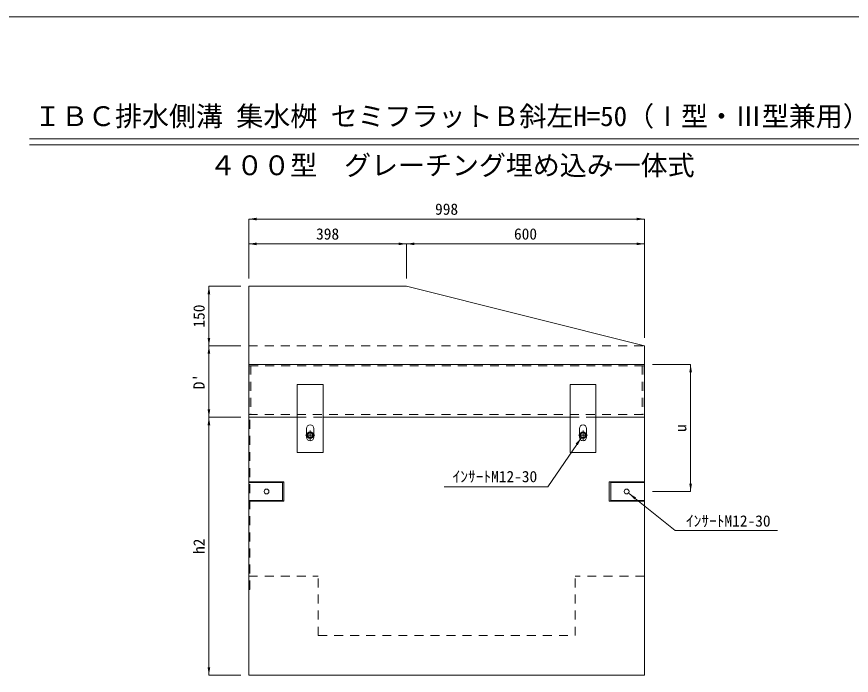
# Model space of a CAD drawing. Units: millimetres at full size. Extents: x 50430 to 75195, y 24892 to 47415.
# Drawn here: x 67944 to 70048, y 42299 to 43958 of the extents above; entities that cross this region are included whole.
import ezdxf
from ezdxf.enums import TextEntityAlignment as Align

# ---------------------------------------------------------------- set-up
doc = ezdxf.new("R2010")
doc.units = ezdxf.units.MM
doc.header["$LTSCALE"] = 30
doc.linetypes.add('USER1', pattern=[1.35, 0.75, -0.6])
doc.linetypes.add('USER2', pattern=[28.575, 19.05, -3.175, 3.175, -3.175])
for name, color, linetype, lineweight in [('0_2', 7, 'Continuous', 20), ('受枠', 3, 'Continuous', 5), ('寸法線', 7, 'Continuous', 9), ('本体', 2, 'Continuous', 20), ('枠', 5, 'Continuous', 5), ('ｲﾝｻｰﾄ', 3, 'USER1', 5), ('ｸﾞﾚｰﾁﾝｸﾞ', 7, 'Continuous', 5)]:
    doc.layers.add(name, color=color, linetype=linetype, lineweight=lineweight)
doc.styles.add('ＭＳ ゴシック', font='')
doc.styles.get('ＭＳ ゴシック').set_extended_font_data('MS Gothic')

# ---------------------------------------------------------------- blocks, each defined once
blk = doc.blocks.new('filled_arrow')
at = {"color": 0, "linetype": 'Continuous', "lineweight": -2}
blk.add_solid([(7.5, 1.25), (0, 0), (7.5, -1.25)], dxfattribs=at)

msp = doc.modelspace()

# ---------------------------------------------------------------- linework, layer by layer
at = {"layer": '0_2', "lineweight": 13}
for p, q in [((67975.65, 43650.73), (70092.01, 43650.73)), ((67975.65, 43635.73), (70092.01, 43635.73))]:
    msp.add_line(p, q, dxfattribs=at)
at = {"layer": '受枠'}
for p, q in [((68651.03, 43032.11), (68651.03, 42860.11)), ((68651.03, 43032.11), (68716.03, 43032.11)), ((68716.03, 43032.11), (68716.03, 42860.11)), ((69339.03, 43032.11), (69404.03, 43032.11)), ((69339.03, 43032.11), (69339.03, 42860.11)), ((69404.03, 43032.11), (69404.03, 42860.11)), ((68674.53, 42921.11), (68674.53, 42899.11)), ((68692.53, 42921.11), (68692.53, 42899.11)), ((69362.53, 42921.11), (69362.53, 42899.11)), ((69380.53, 42921.11), (69380.53, 42899.11)), ((68651.03, 42860.11), (68716.03, 42860.11)), ((69339.03, 42860.11), (69404.03, 42860.11))]:
    msp.add_line(p, q, dxfattribs=at)
for centre, start, end in [((68683.53, 42921.11), 0, 180), ((69371.53, 42921.11), 0, 180), ((68683.53, 42899.11), 180, 0), ((69371.53, 42899.11), 180, 0)]:
    msp.add_arc(centre, 9, start, end, dxfattribs=at)
at = {"layer": '寸法線'}
for p, q in [((68528.53, 43448.57), (69526.53, 43448.57)), ((68528.53, 43299.11), (68528.53, 43448.57)), ((69526.53, 43149.11), (69526.53, 43448.57)), ((68528.53, 43386.05), (68926.53, 43386.05)), ((68528.53, 43299.11), (68528.53, 43386.05)), ((68926.53, 43299.11), (68926.53, 43386.05)), ((68926.53, 43386.05), (69526.53, 43386.05)), ((68926.53, 43299.11), (68926.53, 43386.05)), ((69526.53, 43149.11), (69526.53, 43386.05)), ((68428.22, 43279.11), (68428.22, 43129.11)), ((68508.53, 43279.11), (68428.22, 43279.11)), ((68428.22, 43129.11), (68428.22, 42949.1)), ((68508.53, 43129.11), (68428.22, 43129.11)), ((68508.53, 43129.11), (68428.22, 43129.11)), ((69546.53, 43082.1), (69642.91, 43082.1)), ((69642.91, 43082.1), (69642.91, 42762.1)), ((68508.53, 42949.1), (68428.22, 42949.1)), ((68428.22, 42949.1), (68428.22, 42299.11)), ((68508.53, 42949.1), (68428.22, 42949.1)), ((69546.53, 42762.1), (69642.91, 42762.1)), ((68508.53, 42299.11), (68428.22, 42299.11))]:
    msp.add_line(p, q, dxfattribs=at)
at = {"layer": '寸法線', "linetype": 'USER2'}
for p, q in [((68683.53, 42915.91), (68683.53, 42891.83)), ((69371.53, 42915.91), (69371.53, 42891.83)), ((68671.96, 42904.1), (68695.16, 42904.1)), ((69359.96, 42904.1), (69383.16, 42904.1))]:
    msp.add_line(p, q, dxfattribs=at)
at = {"layer": '寸法線'}
for points in [[(69367.08, 42897.48), (69355.84, 42880.94), (69283.14, 42774.01), (69021.13, 42774.01)], [(69487.76, 42757.08), (69503.33, 42744.54), (69603.58, 42663.77), (69861.63, 42663.77)]]:
    msp.add_lwpolyline(points, dxfattribs=at)
at = {"layer": '本体'}
for p, q in [((68528.53, 43279.11), (68926.53, 43279.11)), ((68528.53, 43279.11), (68528.53, 42956.1)), ((68926.53, 43279.11), (69526.53, 43129.11)), ((69526.53, 43129.11), (69526.53, 42956.1)), ((68528.53, 43082.1), (69526.53, 43082.1)), ((68528.53, 42299.11), (68528.53, 42966.1)), ((69526.53, 42299.11), (69526.53, 42966.1)), ((68528.53, 42949.1), (68651.03, 42949.1)), ((68716.03, 42949.1), (69339.03, 42949.1)), ((69404.03, 42949.1), (69526.53, 42949.1)), ((68528.53, 42299.11), (69526.53, 42299.11))]:
    msp.add_line(p, q, dxfattribs=at)
at = {"layer": '本体', "linetype": 'USER1', "lineweight": 9}
for p, q in [((68528.53, 43129.11), (69525.53, 43129.11)), ((68528.53, 42549.1), (68703.53, 42549.1)), ((68703.53, 42399.11), (68703.53, 42549.1)), ((69351.53, 42399.11), (69351.53, 42549.1)), ((69526.53, 42549.1), (69351.53, 42549.1)), ((68703.53, 42399.11), (69351.53, 42399.11))]:
    msp.add_line(p, q, dxfattribs=at)
at = {"layer": '本体', "color": 4, "linetype": 'USER1', "lineweight": 5}
for p, q in [((68531.53, 42515.1), (68531.53, 42949.1)), ((68528.53, 42515.1), (68531.53, 42515.1))]:
    msp.add_line(p, q, dxfattribs=at)
at = {"layer": '本体', "linetype": 'USER1'}
for p, q in [((68651.03, 42949.1), (68716.03, 42949.1)), ((69339.03, 42949.1), (69404.03, 42949.1))]:
    msp.add_line(p, q, dxfattribs=at)
at = {"layer": '本体', "color": 4, "lineweight": 5}
for p, q in [((68528.53, 42786.6), (68617.53, 42786.6)), ((68613.53, 42784.6), (68617.53, 42786.6)), ((68617.53, 42786.6), (68617.53, 42737.6)), ((69437.53, 42786.6), (69437.53, 42737.6)), ((69441.53, 42784.6), (69437.53, 42786.6)), ((69526.53, 42786.6), (69437.53, 42786.6)), ((68528.53, 42784.6), (68613.53, 42784.6)), ((68613.53, 42784.6), (68613.53, 42739.6)), ((69441.53, 42784.6), (69441.53, 42739.6)), ((69526.53, 42784.6), (69441.53, 42784.6)), ((68613.53, 42739.6), (68528.53, 42739.6)), ((68617.53, 42737.6), (68528.53, 42737.6)), ((68613.53, 42739.6), (68617.53, 42737.6)), ((69441.53, 42739.6), (69437.53, 42737.6)), ((69437.53, 42737.6), (69526.53, 42737.6)), ((69441.53, 42739.6), (69526.53, 42739.6))]:
    msp.add_line(p, q, dxfattribs=at)
at = {"layer": '枠', "lineweight": 20}
msp.add_line((66203.72, 43958.36), (71803.72, 43958.36), dxfattribs=at)
at = {"layer": 'ｲﾝｻｰﾄ', "linetype": 'Continuous'}
for centre, radius in [((68683.53, 42904.1), 8), ((69371.53, 42904.1), 8), ((68683.53, 42904.1), 6), ((69371.53, 42904.1), 6), ((68573.53, 42762.1), 6), ((69481.53, 42762.1), 6)]:
    msp.add_circle(centre, radius, dxfattribs=at)
at = {"layer": 'ｸﾞﾚｰﾁﾝｸﾞ', "linetype": 'USER1', "lineweight": 9}
for p, q in [((68529.53, 43079.05), (69525.53, 43079.05)), ((68529.53, 43079.05), (68529.53, 42956.1)), ((68534.03, 43079.05), (68534.03, 42956.1)), ((69521.03, 43079.05), (69521.03, 42956.1)), ((69525.53, 43079.05), (69525.53, 42956.1)), ((68528.53, 42956.1), (69525.53, 42956.1))]:
    msp.add_line(p, q, dxfattribs=at)

# ---------------------------------------------------------------- block references
at = {"layer": '寸法線', "xscale": 2.67, "yscale": 2.67}
for p in [(68528.53, 43448.57), (68528.53, 43386.05), (68926.53, 43386.05)]:
    msp.add_blockref('filled_arrow', p, dxfattribs=at)
for p, rotation in [((69526.53, 43448.57), 180), ((68926.53, 43386.05), 180), ((69526.53, 43386.05), 180), ((68428.22, 43279.11), 270), ((68428.22, 43129.11), 90), ((68428.22, 43129.11), 270), ((69642.91, 43082.1), 270), ((68428.22, 42949.1), 90), ((68428.22, 42949.1), 270), ((69367.08, 42897.48), 235.8), ((69642.91, 42762.1), 90), ((69487.76, 42757.08), 321.1), ((68428.22, 42299.11), 90)]:
    msp.add_blockref('filled_arrow', p, dxfattribs=dict(at, rotation=rotation))

# ---------------------------------------------------------------- texts
at = {"layer": '0_2', "style": 'ＭＳ ゴシック'}
for s, height, p in [('ＩＢＣ排水側溝 集水桝 セミフラットＢ斜左H=50（Ⅰ型・Ⅲ型兼用）', 49.84, (69041.06, 43707.7)), ('４００型\u3000グレーチング埋め込み一体式', 49.84, (69041.06, 43583.97)), ('ｲﾝｻｰﾄM12-30', 28.48, (69149.34, 42799.82)), ('ｲﾝｻｰﾄM12-30', 28.48, (69737.82, 42687.95))]:
    msp.add_text(s, height=height, dxfattribs=at).set_placement(p, align=Align.MIDDLE_CENTER)
at = {"layer": '寸法線', "style": 'ＭＳ ゴシック'}
for s, p in [('998', (69027.53, 43473.57)), ('398', (68727.53, 43411.05)), ('600', (69226.53, 43411.05))]:
    msp.add_text(s, height=28.48, dxfattribs=at).set_placement(p, align=Align.MIDDLE_CENTER)
for s, p in [('150', (68403.22, 43204.11)), ("D'", (68403.22, 43039.11)), ('u', (69617.91, 42922.1)), ('h2', (68403.22, 42624.11))]:
    msp.add_text(s, height=28.48, rotation=90, dxfattribs=at).set_placement(p, align=Align.MIDDLE_CENTER)

doc.saveas('drawing.dxf')
